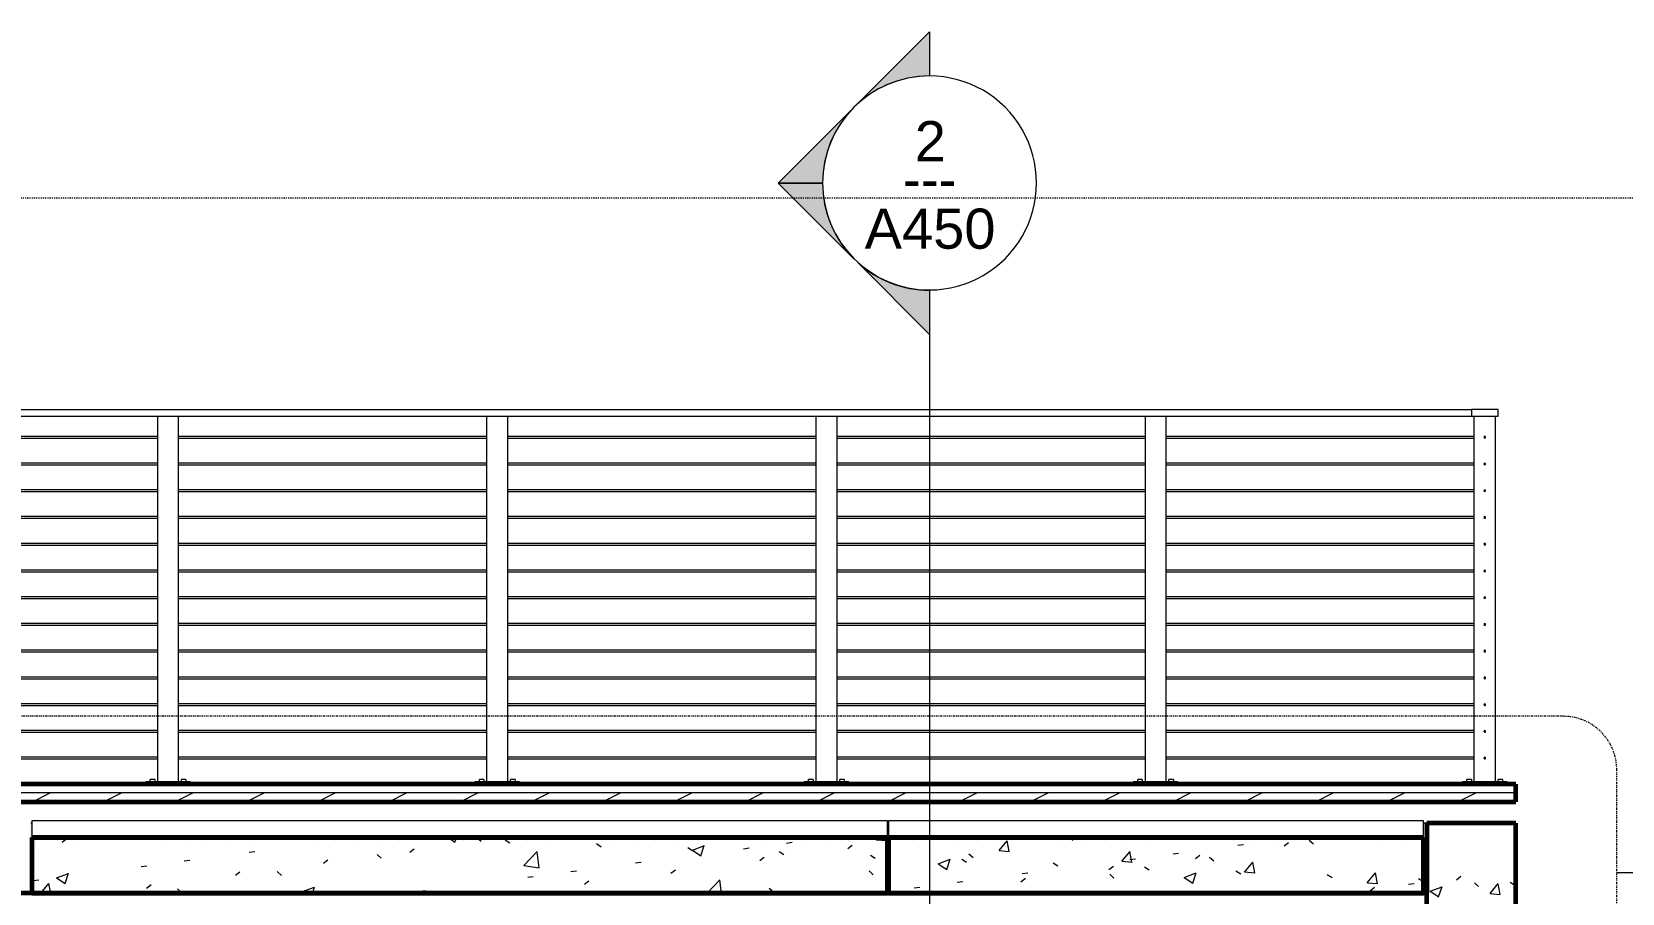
# Model space of a CAD drawing. Header units: inches. Extents: x 1892 to 3485, y -201 to 483.
# Drawn here: x 2907.8 to 3086.3, y -9.9 to 86.8 of the extents above; entities that cross this region are included whole.
import ezdxf

# ---------------------------------------------------------------- set-up
doc = ezdxf.new("R2010")
doc.units = ezdxf.units.IN
doc.header["$MEASUREMENT"] = 0
doc.linetypes.add('Aligning Line 1_8_', pattern=[0.25, 0.125, -0.125])
doc.linetypes.add('Dash Dot 3_16_', pattern=[0.3124999999999999, 0.1874999999999999, -0.06249999999999999, 0, -0.06249999999999999])
for name, color, linetype, lineweight in [('A-ANNO-SYMB', 150, 'Continuous', 9), ('A-ANNO-SYMB-1', 150, 'Dash Dot 3_16_', 9), ('A-CLNG', 13, 'Continuous', 18), ('A-CLNG-1', 13, 'Continuous', 60), ('A-FLOR', 192, 'Continuous', 18), ('A-FLOR-1', 192, 'Continuous', 60), ('A-FLOR-HRAL', 11, 'Continuous', 9), ('A-FLOR-MCUT', 51, 'Continuous', 18), ('A-FLOR-PATT-1', 8, 'Continuous', 9), ('A-WALL-PATT-1', 111, 'Continuous', 9), ('G-ANNO-SYMB', 111, 'Aligning Line 1_8_', 9), ('G-ANNO-SYMB-1', 111, 'Continuous', 9), ('S-FNDN', 32, 'Continuous', 18), ('S-FNDN-1', 32, 'Continuous', 60)]:
    doc.layers.add(name, color=color, linetype=linetype, lineweight=lineweight)
doc.styles.add('Arial_1', font='arial.ttf', dxfattribs={"height": 4.499999999999996})
doc.styles.add('Century Gothic', font='ufonts.com_century-gothic.ttf', dxfattribs={"height": 4.499999999999996})
pattern_1 = [(49.99999999999999, (2504.583, 124.937), (13.77135023108388, -1.204960502599996), [1.44, -15.84]), (355, (2504.583, 124.937), (-2.664420315039899, 14.44217637286024), [1.152, -12.672]), (100.451, (2505.731, 124.837), (11.10707570708108, 13.23736583452952), [1.224, -13.462]), (46.184, (2504.583, 128.777), (20.49128352030409, -3.177850168040312), [2.16, -23.76]), (96.636, (2506.291, 128.513), (17.94587074025332, 18.70315236461811), [1.836, -20.193]), (351.184, (2504.583, 128.777), (17.94541007767705, 18.7026139922741), [1.728, -19.008]), (21, (2506.503, 127.817), (11.46051786234729, -7.730365277709628), [1.44, -15.84]), (326, (2506.503, 127.817), (4.671351527220543, 13.92314867079765), [1.152, -12.672]), (71.45100000000001, (2507.458, 127.173), (16.13206960540245, 6.192843873895955), [1.224, -13.462]), (37.50000000000001, (2504.583, 124.937), (0.233123131443091, 6.391750198935043), [0.634, -11.885, 0.634, -12.23, -12.72]), (37.50000000000001, (2504.583, 124.937), (0.233123131443091, 6.391750198935043), [-25.382, 0.634, -12.086]), (7.499999999999999, (2504.583, 124.937), (5.050729498282234, 7.573040904100657), [0.634, -6.701000000000001, 0.634, -11.597, -4.848]), (7.499999999999999, (2504.583, 124.937), (5.050729498282234, 7.573040904100657), [-19.565, 0.634, -4.214]), (327.5, (2500.302, 124.937), (10.24958045060036, -0.4328898089248963), [0.634, -4.166, 0.634, -14.342, -19.872]), (327.5, (2500.302, 124.937), (10.24958045060036, -0.4328898089248963), [-19.776, 0.634, -19.238]), (317.5, (2498.382, 124.937), (11.19738967699189, 1.922143964846387), [0.634, -5.606, 0.634, -9.312000000000001, -14.112]), (317.5, (2498.382, 124.937), (11.19738967699189, 1.922143964846387), [-16.186, 0.634, -13.478])]
pattern_2 = [(0, (2504.583, 124.937), (0, 2.399), []), (315, (2504.583, 124.937), (2.398506201784769, 0), [3.393, -3.393]), (45, (2504.583, 124.937), (2.398506201784769, 0), [3.393, -3.393])]

# ---------------------------------------------------------------- blocks, each defined once
blk = doc.blocks.new('Railing - 2_ x 1_2_ 2-1559248-BUILDING SECTION - NORTH_SOUTH - LOOKING WEST')
at = {"layer": 'A-FLOR-HRAL'}
for p, q in [((2812.649183847697, 43.62499999999999), (2812.649183847697, 2.624999999999989)), ((2815.024183847697, 2.624999999999991), (2815.024183847697, 43.62499999999999)), ((2816.336683847697, 2.624999999999998), (2811.336683847697, 2.624999999999998)), ((2811.336683847697, 2.624999999999998), (2811.336683847697, 2.374999999999998)), ((2811.836683847697, 2.624999999999941), (2811.836683847697, 2.874999999999969)), ((2812.086683847697, 2.874999999999998), (2811.836683847697, 2.874999999999998)), ((2812.336683847697, 2.874999999999998), (2812.086683847697, 2.874999999999998)), ((2812.336683847697, 2.874999999999969), (2812.336683847697, 2.624999999999941)), ((2815.336683847697, 2.624999999999941), (2815.336683847697, 2.874999999999969)), ((2815.586683847697, 2.874999999999998), (2815.336683847697, 2.874999999999998)), ((2815.836683847697, 2.874999999999998), (2815.586683847697, 2.874999999999998)), ((2815.836683847697, 2.874999999999969), (2815.836683847697, 2.624999999999941)), ((2816.336683847697, 2.374999999999998), (2816.336683847697, 2.624999999999998))]:
    blk.add_line(p, q, dxfattribs=at)
blk = doc.blocks.new('Railing - 2_ x 1_2_ 2-V2-BUILDING SECTION - NORTH_SOUTH - LOOKING WEST')
at = {"layer": 'A-FLOR-HRAL'}
for p, q in [((3069.649183847697, 2.624999999999991), (3069.649183847697, 43.62499999999999)), ((3072.024183847697, 2.624999999999991), (3072.024183847697, 43.62499999999999)), ((3073.336683847698, 2.624999999999998), (3068.336683847697, 2.624999999999998)), ((3068.336683847697, 2.374999999999998), (3068.336683847697, 2.624999999999998)), ((3068.836683847698, 2.624999999999941), (3068.836683847698, 2.874999999999969)), ((3069.336683847698, 2.874999999999998), (3068.836683847698, 2.874999999999998)), ((3069.336683847698, 2.874999999999969), (3069.336683847698, 2.624999999999941)), ((3072.336683847698, 2.624999999999941), (3072.336683847698, 2.874999999999969)), ((3072.836683847698, 2.874999999999998), (3072.336683847698, 2.874999999999998)), ((3072.836683847698, 2.874999999999969), (3072.836683847698, 2.624999999999941)), ((3073.336683847698, 2.374999999999998), (3073.336683847698, 2.624999999999998))]:
    blk.add_line(p, q, dxfattribs=at)
blk = doc.blocks.new('Railing - Railing-1114347-BUILDING SECTION - NORTH_SOUTH - LOOKING WEST')
at = {"layer": 'A-FLOR-HRAL'}
for p, q in [((2812.336683847697, 44.375), (3069.336683847698, 44.375)), ((2812.336683847697, 43.625), (3069.336683847698, 43.625)), ((3072.336683847697, 44.375), (3069.336683847697, 44.375)), ((3069.336683847697, 44.375), (3069.336683847697, 43.625)), ((3069.336683847697, 43.625), (3072.336683847697, 43.625)), ((3072.336683847697, 43.625), (3072.336683847697, 44.375)), ((2921.934898133411, 41.37499999999996), (2887.38132670484, 41.37499999999996)), ((2887.38132670484, 41.18749999999996), (2921.934898133411, 41.18749999999996)), ((2958.863469561983, 41.37499999999996), (2924.309898133411, 41.37499999999996)), ((2924.309898133411, 41.18749999999996), (2958.863469561983, 41.18749999999996)), ((2995.792040990554, 41.37499999999996), (2961.238469561983, 41.37499999999996)), ((2961.238469561983, 41.18749999999996), (2995.792040990554, 41.18749999999996)), ((3032.720612419126, 41.37499999999996), (2998.167040990555, 41.37499999999996)), ((2998.167040990555, 41.18749999999996), (3032.720612419126, 41.18749999999996)), ((3069.649183847697, 41.37499999999996), (3035.095612419126, 41.37499999999996)), ((3035.095612419126, 41.18749999999996), (3069.649183847697, 41.18749999999996)), ((2921.934898133411, 38.37499999999996), (2887.391748607271, 38.37499999999996)), ((2887.391748607271, 38.18749999999996), (2921.934898133411, 38.18749999999996)), ((2958.863469561983, 38.37499999999996), (2924.309898133411, 38.37499999999996)), ((2924.309898133411, 38.18749999999996), (2958.863469561983, 38.18749999999996)), ((2995.792040990554, 38.37499999999996), (2961.238469561983, 38.37499999999996)), ((2961.238469561983, 38.18749999999996), (2995.792040990554, 38.18749999999996)), ((3032.720612419126, 38.37499999999996), (2998.167040990555, 38.37499999999996)), ((2998.167040990555, 38.18749999999996), (3032.720612419126, 38.18749999999996)), ((3069.649183847697, 38.37499999999996), (3035.095612419126, 38.37499999999996)), ((3035.095612419126, 38.18749999999996), (3069.649183847697, 38.18749999999996)), ((2921.934898133411, 35.37499999999996), (2887.391748607271, 35.37499999999996)), ((2887.391748607271, 35.18749999999996), (2921.934898133411, 35.18749999999996)), ((2958.863469561983, 35.37499999999996), (2924.309898133411, 35.37499999999996)), ((2924.309898133411, 35.18749999999996), (2958.863469561983, 35.18749999999996)), ((2995.792040990554, 35.37499999999996), (2961.238469561983, 35.37499999999996)), ((2961.238469561983, 35.18749999999996), (2995.792040990554, 35.18749999999996)), ((3032.720612419126, 35.37499999999996), (2998.167040990555, 35.37499999999996)), ((2998.167040990555, 35.18749999999996), (3032.720612419126, 35.18749999999996)), ((3069.649183847697, 35.37499999999996), (3035.095612419126, 35.37499999999996)), ((3035.095612419126, 35.18749999999996), (3069.649183847697, 35.18749999999996)), ((2921.934898133411, 32.37500000000005), (2887.391748607271, 32.37500000000005)), ((2887.391748607271, 32.18749999999996), (2921.934898133411, 32.18749999999996)), ((2958.863469561983, 32.37500000000005), (2924.309898133411, 32.37500000000005)), ((2924.309898133411, 32.18749999999996), (2958.863469561983, 32.18749999999996)), ((2995.792040990554, 32.37500000000005), (2961.238469561983, 32.37500000000005)), ((2961.238469561983, 32.18749999999996), (2995.792040990554, 32.18749999999996)), ((3032.720612419126, 32.37500000000005), (2998.167040990555, 32.37500000000005)), ((2998.167040990555, 32.18749999999996), (3032.720612419126, 32.18749999999996)), ((3069.649183847697, 32.37500000000005), (3035.095612419126, 32.37500000000005)), ((3035.095612419126, 32.18749999999996), (3069.649183847697, 32.18749999999996)), ((2921.934898133411, 29.37499999999997), (2887.391748607271, 29.37499999999997)), ((2887.391748607271, 29.18749999999997), (2921.934898133411, 29.18749999999997)), ((2958.863469561983, 29.37499999999997), (2924.309898133411, 29.37499999999997)), ((2924.309898133411, 29.18749999999997), (2958.863469561983, 29.18749999999997)), ((2995.792040990554, 29.37499999999997), (2961.238469561983, 29.37499999999997)), ((2961.238469561983, 29.18749999999997), (2995.792040990554, 29.18749999999997)), ((3032.720612419126, 29.37499999999997), (2998.167040990555, 29.37499999999997)), ((2998.167040990555, 29.18749999999997), (3032.720612419126, 29.18749999999997)), ((3069.649183847697, 29.37499999999997), (3035.095612419126, 29.37499999999997)), ((3035.095612419126, 29.18749999999997), (3069.649183847697, 29.18749999999997)), ((2921.934898133411, 26.37499999999997), (2887.38132670484, 26.37499999999997)), ((2887.38132670484, 26.18750000000005), (2921.934898133411, 26.18750000000005)), ((2958.863469561983, 26.37499999999997), (2924.309898133411, 26.37499999999997)), ((2924.309898133411, 26.18750000000005), (2958.863469561983, 26.18750000000005)), ((2995.792040990554, 26.37499999999997), (2961.238469561983, 26.37499999999997)), ((2961.238469561983, 26.18750000000005), (2995.792040990554, 26.18750000000005)), ((3032.720612419126, 26.37499999999997), (2998.167040990555, 26.37499999999997)), ((2998.167040990555, 26.18750000000005), (3032.720612419126, 26.18750000000005)), ((3069.649183847697, 26.37499999999997), (3035.095612419126, 26.37499999999997)), ((3035.095612419126, 26.18750000000005), (3069.649183847697, 26.18750000000005)), ((2921.934898133411, 23.37499999999997), (2887.391748607271, 23.37499999999997)), ((2958.863469561983, 23.37499999999997), (2924.309898133411, 23.37499999999997)), ((2995.792040990554, 23.37499999999997), (2961.238469561983, 23.37499999999997)), ((3032.720612419126, 23.37499999999997), (2998.167040990555, 23.37499999999997)), ((3069.649183847697, 23.37499999999997), (3035.095612419126, 23.37499999999997)), ((2887.391748607271, 23.18749999999997), (2921.934898133411, 23.18749999999997)), ((2924.309898133411, 23.18749999999997), (2958.863469561983, 23.18749999999997)), ((2961.238469561983, 23.18749999999997), (2995.792040990554, 23.18749999999997)), ((2998.167040990555, 23.18749999999997), (3032.720612419126, 23.18749999999997)), ((3035.095612419126, 23.18749999999997), (3069.649183847697, 23.18749999999997)), ((2921.934898133411, 20.37499999999997), (2887.391748607271, 20.37499999999997)), ((2887.391748607271, 20.18749999999997), (2921.934898133411, 20.18749999999997)), ((2958.863469561983, 20.37499999999997), (2924.309898133411, 20.37499999999997)), ((2924.309898133411, 20.18749999999997), (2958.863469561983, 20.18749999999997)), ((2995.792040990554, 20.37499999999997), (2961.238469561983, 20.37499999999997)), ((2961.238469561983, 20.18749999999997), (2995.792040990554, 20.18749999999997)), ((3032.720612419126, 20.37499999999997), (2998.167040990555, 20.37499999999997)), ((2998.167040990555, 20.18749999999997), (3032.720612419126, 20.18749999999997)), ((3069.649183847697, 20.37499999999997), (3035.095612419126, 20.37499999999997)), ((3035.095612419126, 20.18749999999997), (3069.649183847697, 20.18749999999997)), ((2921.934898133411, 17.37499999999997), (2887.38132670484, 17.37499999999997)), ((2887.38132670484, 17.18749999999997), (2921.934898133411, 17.18749999999997)), ((2958.863469561983, 17.37499999999997), (2924.309898133411, 17.37499999999997)), ((2924.309898133411, 17.18749999999997), (2958.863469561983, 17.18749999999997)), ((2995.792040990554, 17.37499999999997), (2961.238469561983, 17.37499999999997)), ((2961.238469561983, 17.18749999999997), (2995.792040990554, 17.18749999999997)), ((3032.720612419126, 17.37499999999997), (2998.167040990555, 17.37499999999997)), ((2998.167040990555, 17.18749999999997), (3032.720612419126, 17.18749999999997)), ((3069.649183847697, 17.37499999999997), (3035.095612419126, 17.37499999999997)), ((3035.095612419126, 17.18749999999997), (3069.649183847697, 17.18749999999997)), ((2921.934898133411, 14.37499999999997), (2887.391748607271, 14.37499999999997)), ((2958.863469561983, 14.37499999999997), (2924.309898133411, 14.37499999999997)), ((2995.792040990554, 14.37499999999997), (2961.238469561983, 14.37499999999997)), ((3032.720612419126, 14.37499999999997), (2998.167040990555, 14.37499999999997)), ((3069.649183847697, 14.37499999999997), (3035.095612419126, 14.37499999999997)), ((2887.391748607271, 14.18749999999997), (2921.934898133411, 14.18749999999997)), ((2924.309898133411, 14.18749999999997), (2958.863469561983, 14.18749999999997)), ((2961.238469561983, 14.18749999999997), (2995.792040990554, 14.18749999999997)), ((2998.167040990555, 14.18749999999997), (3032.720612419126, 14.18749999999997)), ((3035.095612419126, 14.18749999999997), (3069.649183847697, 14.18749999999997)), ((2921.934898133411, 11.37499999999997), (2887.391748607271, 11.37499999999997)), ((2887.391748607271, 11.18749999999997), (2921.934898133411, 11.18749999999997)), ((2958.863469561983, 11.37499999999997), (2924.309898133411, 11.37499999999997)), ((2924.309898133411, 11.18749999999997), (2958.863469561983, 11.18749999999997)), ((2995.792040990554, 11.37499999999997), (2961.238469561983, 11.37499999999997)), ((2961.238469561983, 11.18749999999997), (2995.792040990554, 11.18749999999997)), ((3032.720612419126, 11.37499999999997), (2998.167040990555, 11.37499999999997)), ((2998.167040990555, 11.18749999999997), (3032.720612419126, 11.18749999999997)), ((3069.649183847697, 11.37499999999997), (3035.095612419126, 11.37499999999997)), ((3035.095612419126, 11.18749999999997), (3069.649183847697, 11.18749999999997)), ((2921.934898133411, 8.37499999999997), (2887.38132670484, 8.37499999999997)), ((2887.38132670484, 8.18749999999997), (2921.934898133411, 8.18749999999997)), ((2958.863469561983, 8.37499999999997), (2924.309898133411, 8.37499999999997)), ((2924.309898133411, 8.18749999999997), (2958.863469561983, 8.18749999999997)), ((2995.792040990554, 8.37499999999997), (2961.238469561983, 8.37499999999997)), ((2961.238469561983, 8.18749999999997), (2995.792040990554, 8.18749999999997)), ((3032.720612419126, 8.37499999999997), (2998.167040990555, 8.37499999999997)), ((2998.167040990555, 8.18749999999997), (3032.720612419126, 8.18749999999997)), ((3069.649183847697, 8.37499999999997), (3035.095612419126, 8.37499999999997)), ((3035.095612419126, 8.18749999999997), (3069.649183847697, 8.18749999999997)), ((2921.934898133411, 5.374999999999885), (2887.391748607271, 5.374999999999885)), ((2958.863469561983, 5.374999999999885), (2924.309898133411, 5.374999999999885)), ((2995.792040990554, 5.374999999999885), (2961.238469561983, 5.374999999999885)), ((3032.720612419126, 5.374999999999885), (2998.167040990555, 5.374999999999885)), ((3069.649183847697, 5.374999999999885), (3035.095612419126, 5.374999999999885)), ((2887.391748607271, 5.187499999999971), (2921.934898133411, 5.187499999999971)), ((2924.309898133411, 5.187499999999971), (2958.863469561983, 5.187499999999971)), ((2961.238469561983, 5.187499999999971), (2995.792040990554, 5.187499999999971)), ((2998.167040990555, 5.187499999999971), (3032.720612419126, 5.187499999999971)), ((3035.095612419126, 5.187499999999971), (3069.649183847697, 5.187499999999971))]:
    blk.add_line(p, q, dxfattribs=at)
for centre, radius, start, end in [((3070.836683847697, 41.28124999999999), 0.09375, 0, 180), ((3070.836683847697, 41.28124999999999), 0.09375, 180, 0), ((3070.836683847697, 38.28124999999999), 0.09375, 0, 180), ((3070.836683847697, 38.28124999999999), 0.09375, 180, 0), ((3070.836683847697, 35.28124999999999), 0.09375, 0, 180), ((3070.836683847697, 35.28124999999999), 0.09375, 180, 0), ((3070.836683847697, 32.28124999999999), 0.09375, 0, 180), ((3070.836683847697, 32.28124999999999), 0.09375, 180, 0), ((3070.836683847697, 29.28124999999999), 0.09375, 0, 180), ((3070.836683847697, 29.28124999999999), 0.09375, 180, 0), ((3070.836683847697, 26.28124999999999), 0.09375, 0, 180), ((3070.836683847697, 26.28124999999999), 0.09375, 180, 0), ((3070.836683847697, 23.28125), 0.09375, 0, 180), ((3070.836683847697, 23.28125), 0.09375, 180, 0), ((3070.836683847697, 20.28125), 0.09375, 0, 180), ((3070.836683847697, 20.28125), 0.09375, 180, 0), ((3070.836683847697, 17.28125), 0.09375, 0, 180), ((3070.836683847697, 17.28125), 0.09375, 180, 0), ((3070.836683847697, 14.28125), 0.09375, 0, 180), ((3070.836683847697, 14.28125), 0.09375, 180, 0), ((3070.836683847697, 11.28125), 0.0937500000000009, 5.470554052117249e-13, 180.0000000000005), ((3070.836683847697, 11.28125), 0.0937500000000009, 180.0000000000005, 5.59777623937579e-13), ((3070.836683847697, 8.281249999999996), 0.0937500000000009, 5.470554052117249e-13, 179.9999999999995), ((3070.836683847697, 8.281249999999996), 0.09375, 180, 1.068666372971742e-12), ((3070.836683847697, 5.281249999999997), 0.0937500000000009, 5.470554052117249e-13, 179.9999999999995), ((3070.836683847697, 5.281249999999997), 0.09375000000000046, 180.0000000000003, 8.142219984546603e-13)]:
    blk.add_arc(centre, radius, start, end, dxfattribs=at)
for name, p in [('Railing - 2_ x 1_2_ 2-1559248-BUILDING SECTION - NORTH_SOUTH - LOOKING WEST', (109.2857142857147, 0)), ('Railing - 2_ x 1_2_ 2-1559248-BUILDING SECTION - NORTH_SOUTH - LOOKING WEST', (146.2142857142859, 0)), ('Railing - 2_ x 1_2_ 2-1559248-BUILDING SECTION - NORTH_SOUTH - LOOKING WEST', (183.1428571428574, 0)), ('Railing - 2_ x 1_2_ 2-1559248-BUILDING SECTION - NORTH_SOUTH - LOOKING WEST', (220.071428571429, 0)), ('Railing - 2_ x 1_2_ 2-V2-BUILDING SECTION - NORTH_SOUTH - LOOKING WEST', (0, 0))]:
    blk.add_blockref(name, p)
blk = doc.blocks.new('Section - Section Head - Filled-22785-BUILDING SECTION - NORTH_SOUTH - LOOKING WEST')
at = {"layer": 'G-ANNO-SYMB-1'}
h = blk.add_hatch(color=256, dxfattribs=at)
edge = h.paths.add_edge_path(flags=0)
edge.add_arc((2800.798738118749, 80.08485192620259), 12.01561779548172, 89.99999999999989, 132.0783950246237, ccw=False)
edge.add_line((2800.798738118749, 92.10046972168438), (2800.798738118749, 97.05541467467967))
edge.add_line((2800.798738118749, 97.05541467467967), (2792.74651044043, 89.00318699636121))
h = blk.add_hatch(color=256, dxfattribs=at)
edge = h.paths.add_edge_path(flags=0)
edge.add_line((2792.31345674451, 88.5701333004411), (2783.828175370272, 80.08485192620259))
edge.add_line((2783.828175370272, 80.08485192620259), (2788.798738118749, 80.08485192620256))
edge.add_arc((2800.798738118749, 80.08485192620242), 12.0000000000001, 135.0000000000001, 179.9999999999997, ccw=False)
h = blk.add_hatch(color=256, dxfattribs=at)
edge = h.paths.add_edge_path(flags=0)
edge.add_arc((2800.798738118749, 80.08485192620255), 11.99999999999994, 180.0000000000001, 224.9999999999999, ccw=False)
edge.add_line((2788.798738118749, 80.08485192620257), (2783.828175370272, 80.0848519262026))
edge.add_line((2783.828175370272, 80.0848519262026), (2792.31345674451, 71.599570551964))
h = blk.add_hatch(color=256, dxfattribs=at)
edge = h.paths.add_edge_path(flags=0)
edge.add_line((2792.74651044043, 71.16651685604388), (2800.798738118749, 63.11428917772533))
edge.add_line((2800.798738118749, 63.11428917772533), (2800.798738118749, 68.0692341307206))
edge.add_arc((2800.798738118749, 80.08485192620248), 12.01561779548195, 227.9216049753765, 270, ccw=False)
for p, q in [((2792.74651044043, 89.00318699636121), (2800.798738118749, 97.05541467467967)), ((2800.798738118749, 97.05541467467967), (2800.798738118749, 92.10046972168438)), ((2783.828175370272, 80.08485192620259), (2792.31345674451, 88.5701333004411)), ((2788.798738118749, 80.08485192620256), (2783.828175370272, 80.08485192620259)), ((2792.31345674451, 71.599570551964), (2783.828175370272, 80.0848519262026)), ((2783.828175370272, 80.0848519262026), (2788.798738118749, 80.08485192620257)), ((2800.798738118749, 63.11428917772533), (2792.74651044043, 71.16651685604388)), ((2800.798738118749, 68.0692341307206), (2800.798738118749, 63.11428917772533))]:
    blk.add_line(p, q, dxfattribs=at)
for centre, radius, start, end in [((2800.798738118749, 80.10046972168438), 11.99999999999996, 89.99999999999984, 269.9999999999995), ((2800.798738118749, 80.08485192620259), 12.01561779548172, 89.99999999999959, 132.0783950246233), ((2800.798738118749, 80.10046972168439), 11.99999999999998, 269.9999999999996, 89.99999999999997), ((2800.798738118749, 80.08485192620242), 12.0000000000001, 134.9999999999997, 179.9999999999993), ((2800.798738118749, 80.08485192620255), 11.99999999999994, 179.9999999999997, 224.9999999999995), ((2800.798738118749, 80.08485192620248), 12.01561779548195, 227.9216049753762, 269.9999999999996)]:
    blk.add_arc(centre, radius, start, end, dxfattribs=at)

msp = doc.modelspace()

# ---------------------------------------------------------------- hatches: boundary and pattern name
at = {"layer": 'A-FLOR-PATT-1'}
h = msp.add_hatch(dxfattribs=at)
h.set_pattern_fill('FP_5', color=256, style=0, pattern_type=2)
h.set_pattern_definition([(216.87, (2507.782, 132.934), (23.98977142872239, 15.99364285576162), [3.998, -35.986]), (206.565, (2512.58, 130.535), (-7.997080657381741, -7.996619158077422), [8.941, -8.941]), (198.435, (2512.58, 126.537), (-15.99384457876375, -7.997098260641131), [5.057999999999999, -20.23])])
h.paths.add_polyline_path([(3074.336683847698, 0.3749999999999999), (3074.336683847698, 1.374999999999943), (2717.336683847696, 1.374999999999943), (2717.336683847696, 0.3749999999999999), (3073.556092357272, 0.3749999999999999)], flags=0)
h = msp.add_hatch(dxfattribs=at)
h.set_pattern_fill('FP_4', color=256, style=0, pattern_type=2)
h.set_pattern_definition(pattern_2)
h.paths.add_polyline_path([(2907.836683847697, -3.859926646965448), (3003.836683847697, -3.859926646965362), (3003.836683847697, -3.60987239937873), (2907.836683847697, -3.60987239937873)], flags=0)
h = msp.add_hatch(dxfattribs=at)
h.set_pattern_fill('FP_1', color=256, style=0, pattern_type=2)
h.set_pattern_definition(pattern_1)
h.paths.add_polyline_path([(2907.836683847697, -9.861228589044286), (3003.836683847697, -9.861228589044286), (3003.836683847697, -3.859926646965362), (2907.836683847697, -3.859926646965448), (2907.836683847697, -8.57098924485504)], flags=0)
h = msp.add_hatch(dxfattribs=at)
h.set_pattern_fill('FP_4', color=256, style=0, pattern_type=2)
h.set_pattern_definition(pattern_2)
h.paths.add_polyline_path([(3019.068967357272, -3.859926646965448), (3063.961683847697, -3.859926646965362), (3063.961683847697, -3.60987239937873), (3003.961683847697, -3.60987239937873), (3003.961683847697, -3.859926646965448)], flags=0)
h = msp.add_hatch(dxfattribs=at)
h.set_pattern_fill('FP_1', color=256, style=0, pattern_type=2)
h.set_pattern_definition(pattern_1)
h.paths.add_polyline_path([(3037.231342357271, -9.861228589044286), (3063.961683847697, -9.861228589044286), (3063.961683847697, -3.859926646965362), (3003.961683847697, -3.859926646965448), (3003.961683847697, -9.861228589044286)], flags=0)
at = {"layer": 'A-WALL-PATT-1'}
h = msp.add_hatch(dxfattribs=at)
h.set_pattern_fill('FP_2', color=256, style=0, pattern_type=2)
h.set_pattern_definition([(0, (2504.583, 124.937), (15.36, 3.84), [0.634, -10.886, 0.634, -10.886, -61.44]), (0, (2504.583, 124.937), (15.36, 3.84), [-23.04, 0.634, -22.406, 0.634, -10.886, -26.88]), (0, (2504.583, 124.937), (15.36, 3.84), [-57.6, 0.634, -7.046, 0.634, -18.566]), (120, (2510.343, 126.857), (-11.00553755053224, 11.38215020212898), [0.6339999999999999, -10.886, 0.6339999999999999, -10.886, -61.43999999999999]), (120, (2510.343, 126.857), (-11.00553755053224, 11.38215020212898), [-23.04, 0.6339999999999999, -22.406, 0.6339999999999999, -10.886, -26.88]), (120, (2510.343, 126.857), (-11.00553755053224, 11.38215020212898), [-57.59999999999999, 0.6339999999999999, -7.045999999999999, 0.6339999999999999, -18.566]), (240, (2512.263, 134.537), (-4.354462449467752, -15.22215020212898), [0.634, -10.886, 0.634, -10.886, -61.44]), (240, (2512.263, 134.537), (-4.354462449467752, -15.22215020212898), [-23.04, 0.634, -22.406, 0.634, -10.886, -26.88]), (240, (2512.263, 134.537), (-4.354462449467752, -15.22215020212898), [-57.6, 0.634, -7.046, 0.634, -18.566])])
h.paths.add_polyline_path([(3064.336683847697, -129.4999545500387), (3064.336683847697, -125.5444638319195), (2715.336683847707, -116.0000000000002), (2620.336683847779, -116.0000000000002), (2620.336683847779, -122.006280599354), (2715.336683847707, -122.006280599354), (2715.336683847707, -119.9569858000389), (3041.675150400573, -128.8803032448443)], flags=0)
h.paths.add_polyline_path([(2709.211683847696, -13.73505729235978), (2709.211683847696, -9.375000000000425), (2693.461683847697, -9.375000000000425), (2693.461683847697, -11.75000000000236), (2693.711683847697, -11.75000000000236), (2693.711683847697, -13.73505729235978)], flags=0)
h.paths.add_polyline_path([(2657.086683847697, -13.73505729235978), (2657.086683847697, -9.375000000000254), (2656.336683847696, -9.375000000000254), (2656.336683847696, -13.73505729235978)], flags=0)
h.paths.add_polyline_path([(3003.836683847697, -8.021739442079989), (3003.961683847697, -8.021739442079989), (3003.961683847697, -2.000000000000994), (3003.836683847697, -2.000000000000994), (3003.836683847697, -3.859926646965448)], flags=0)
h.paths.add_polyline_path([(3063.961683847697, -8.021739442079989), (3064.336683847697, -8.021739442079989), (3064.336683847697, -2.000000000000994), (3063.961683847697, -2.000000000000994), (3063.961683847697, -3.859926646965448)], flags=0)
h.paths.add_polyline_path([(2907.836683847697, -8.021739442079989), (2907.836683847697, -2.000000000000994), (2907.711683847697, -2.000000000000994), (2907.711683847697, -8.021739442079989)], flags=0)
h = msp.add_hatch(dxfattribs=at)
h.set_pattern_fill('FP_1', color=256, style=0, pattern_type=2)
h.set_pattern_definition(pattern_1)
h.paths.add_polyline_path([(3064.336683847697, -145.0000000000001), (3074.336683847697, -145.0000000000001), (3074.336683847697, -121.8186488728791), (3071.826096494812, -121.7499999999488), (3064.336683847697, -121.7499999999488)], flags=0)
h.paths.add_polyline_path([(3073.556092357272, -31.74999999994955), (3074.336683847697, -31.74999999994955), (3074.336683847697, -2.000000000000056), (3064.336683847697, -2.000000000000056), (3064.336683847697, -31.74999999994955)], flags=0)

# ---------------------------------------------------------------- linework, layer by layer
at = {"layer": 'A-ANNO-SYMB'}
msp.add_line((3085.641929857274, -7.544221843134934), (3100.041929857273, -7.544221843134934), dxfattribs=at)
at = {"layer": 'A-ANNO-SYMB-1'}
for p, q in [((3079.641929857274, 9.970444183507224), (2800.863828664973, 9.970444183507224)), ((3085.641929857274, -19.05888786977709), (3085.641929857274, 3.970444183507225))]:
    msp.add_line(p, q, dxfattribs=at)
msp.add_arc((3079.641929857274, 3.970444183507225), 6.000000000000004, 3.81666561775622e-14, 90.00000000000006, dxfattribs=at)
at = {"layer": 'A-CLNG'}
for p, q in [((3003.961683847696, -8.021739442079824), (3003.836683847697, -8.021739442079824)), ((3064.336683847697, -8.021739442079824), (3063.961683847696, -8.021739442079824))]:
    msp.add_line(p, q, dxfattribs=at)
at = {"layer": 'A-CLNG-1'}
for p, q in [((3064.336683847697, -9.87124942237748), (2715.961683847696, -9.87124942237748)), ((3064.336683847697, -15.37244286928314), (3064.336683847697, -9.87124942237748))]:
    msp.add_line(p, q, dxfattribs=at)
at = {"layer": 'A-FLOR'}
for p, q in [((3003.836683847697, -1.760362419081064), (2907.836683847697, -1.760362419081064)), ((2907.836683847697, -1.760362419081064), (2907.836683847697, -3.609872399378718)), ((3003.836683847697, -3.609872399378718), (3003.836683847697, -1.760362419081064)), ((3063.961683847697, -1.760362419081064), (3003.961683847697, -1.760362419081064)), ((3003.961683847697, -1.760362419081064), (3003.961683847697, -3.609872399378718)), ((3063.961683847697, -3.609872399378718), (3063.961683847697, -1.760362419081064))]:
    msp.add_line(p, q, dxfattribs=at)
at = {"layer": 'A-FLOR-1'}
for p, q in [((3074.336683847698, 2.374999999999992), (2717.336683847696, 2.374999999999992)), ((3074.336683847698, 0.3749999999999999), (3074.336683847698, 2.374999999999992)), ((2717.336683847696, 0.3749999999999999), (3074.336683847698, 0.3749999999999999)), ((3003.836683847697, -3.609872399378709), (2907.836683847697, -3.609872399378709)), ((2907.836683847697, -3.609872399378709), (2907.836683847697, -9.861228589044243)), ((3003.836683847697, -9.861228589044243), (3003.836683847697, -3.609872399378709)), ((3063.961683847697, -3.609872399378709), (3003.961683847697, -3.609872399378709)), ((3003.961683847697, -3.609872399378709), (3003.961683847697, -9.861228589044243)), ((3063.961683847697, -9.861228589044243), (3063.961683847697, -3.609872399378709)), ((2907.836683847697, -9.861228589044243), (3003.836683847697, -9.861228589044243)), ((3003.961683847697, -9.861228589044243), (3063.961683847697, -9.861228589044243))]:
    msp.add_line(p, q, dxfattribs=at)
at = {"layer": 'A-FLOR-MCUT'}
for p, q in [((3074.336683847698, 1.374999999999986), (2717.336683847696, 1.375000000000007)), ((3003.836683847697, -3.859926646965341), (2907.836683847697, -3.859926646965362)), ((3063.961683847697, -3.859926646965341), (3003.961683847697, -3.859926646965362))]:
    msp.add_line(p, q, dxfattribs=at)
at = {"layer": 'G-ANNO-SYMB'}
msp.add_line((3146.205592357271, 68.08485192620259), (2664.964881304777, 68.08485192620259), dxfattribs=at)
at = {"layer": 'G-ANNO-SYMB-1'}
msp.add_line((3008.548738118751, 57.7900572657741), (3008.548738118751, -166.2421107695864), dxfattribs=at)
at = {"layer": 'S-FNDN'}
for p, q in [((2907.836683847697, -2.000000000000994), (2907.711683847696, -2.000000000000994)), ((3003.961683847696, -2.000000000000994), (3003.836683847697, -2.000000000000994)), ((3064.336683847697, -2.000000000000994), (3063.961683847696, -2.000000000000994))]:
    msp.add_line(p, q, dxfattribs=at)
at = {"layer": 'S-FNDN-1'}
for p, q in [((3064.336683847697, -2.000000000000014), (3064.336683847697, -9.87124942237748)), ((3074.336683847697, -1.999999999999993), (3064.336683847697, -2.000000000000014)), ((3074.336683847697, -31.74999999994955), (3074.336683847697, -1.999999999999993))]:
    msp.add_line(p, q, dxfattribs=at)

# ---------------------------------------------------------------- block references
at = {"layer": 'A-FLOR-HRAL'}
msp.add_blockref('Railing - Railing-1114347-BUILDING SECTION - NORTH_SOUTH - LOOKING WEST', (0, 0), dxfattribs=at)
at = {"layer": 'G-ANNO-SYMB-1'}
msp.add_blockref('Section - Section Head - Filled-22785-BUILDING SECTION - NORTH_SOUTH - LOOKING WEST', (207.7499999999996, -10.2947946604285), dxfattribs=at)

# ---------------------------------------------------------------- texts
at = {"layer": 'G-ANNO-SYMB-1', "char_height": 4.499999999999996, "attachment_point": 1}
for s, insert, width, style in [('2', (3006.888249880871, 76.744375495858), 4.241999999999996, 'Arial_1'), ('---', (3005.562594337513, 72.49102903916508), 7.726499999999994, 'Century Gothic'), ('A450', (3001.266202636777, 66.9262534011916), 17.87699999999998, 'Arial_1')]:
    msp.add_mtext(s, dxfattribs=dict(at, insert=insert, width=width, style=style))

doc.saveas('drawing.dxf')
